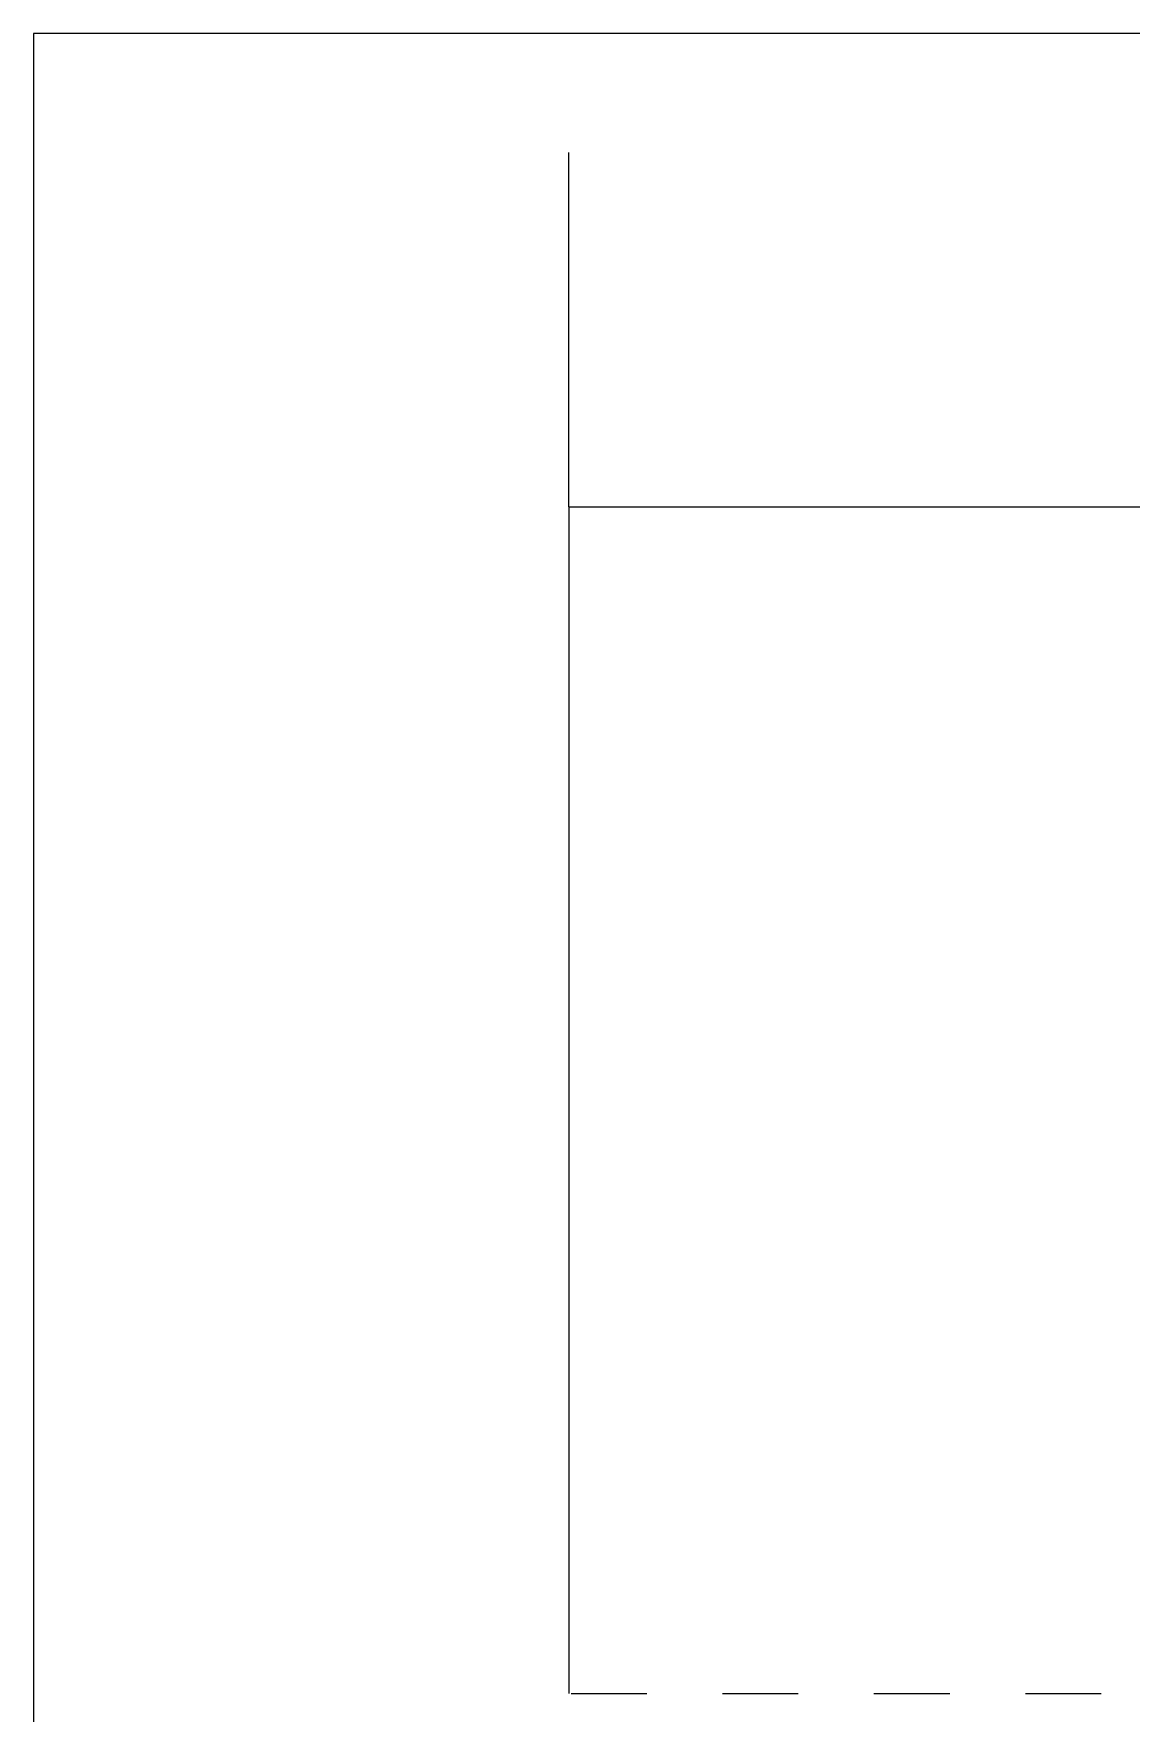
# Model space of a CAD drawing. Header units: millimetres. Extents: x 1398 to 1463.6, y 278.6 to 295.8.
# Drawn here: x 1431.386 to 1432.835, y 293.349 to 295.567 of the extents above; entities that cross this region are included whole.
import ezdxf

# ---------------------------------------------------------------- set-up
doc = ezdxf.new("R2010")
doc.units = ezdxf.units.MM
doc.linetypes.add('CENTER', pattern=[2, 1.25, -0.25, 0.25, -0.25])
doc.styles.add('2', font='SCRIPTC.SHX', dxfattribs={"height": 0.2})
doc.styles.add('ROMANS', font='romans')

# ---------------------------------------------------------------- blocks, each defined once
blk = doc.blocks.new('A$C03A07C7F')
for q in [(1707.103, 557.505), (1707.103, 455.765), (1811.103, 534.122)]:
    blk.add_line((1707.103, 534.122), q)
at = {"linetype": 'CENTER'}
blk.add_line((1707.241, 455.765), (1811.094, 455.765), dxfattribs=at)
blk.add_lwpolyline([(1671.764, 0.36), (2441.764, 0.36), (2441.764, 565.36), (1671.764, 565.36)], close=True)
for tag, p, style in [('ROSY', (683.087, 26.495), '2'), ('30/10/02', (715.706, 16.31), 'ROMANS'), ('ROSY', (1513.839, 14.827), '2'), ('ROSY', (2354.851, 14.827), '2'), ('ROSY', (3194.181, 14.827), '2'), ('30/10/02', (1546.458, 4.642), 'ROMANS'), ('30/10/02', (2387.471, 4.642), 'ROMANS'), ('30/10/02', (3226.8, 4.642), 'ROMANS')]:
    blk.add_attdef(tag, p, '', height=2.88, dxfattribs=dict(style=style))

msp = doc.modelspace()

# ---------------------------------------------------------------- block references
at = {"xscale": 0.01999999999999991, "yscale": 0.01999999999999991, "zscale": 0.01999999999999991}
msp.add_blockref('A$C03A07C7F', (1397.9505, 284.2598), dxfattribs=at)

doc.saveas('drawing.dxf')
